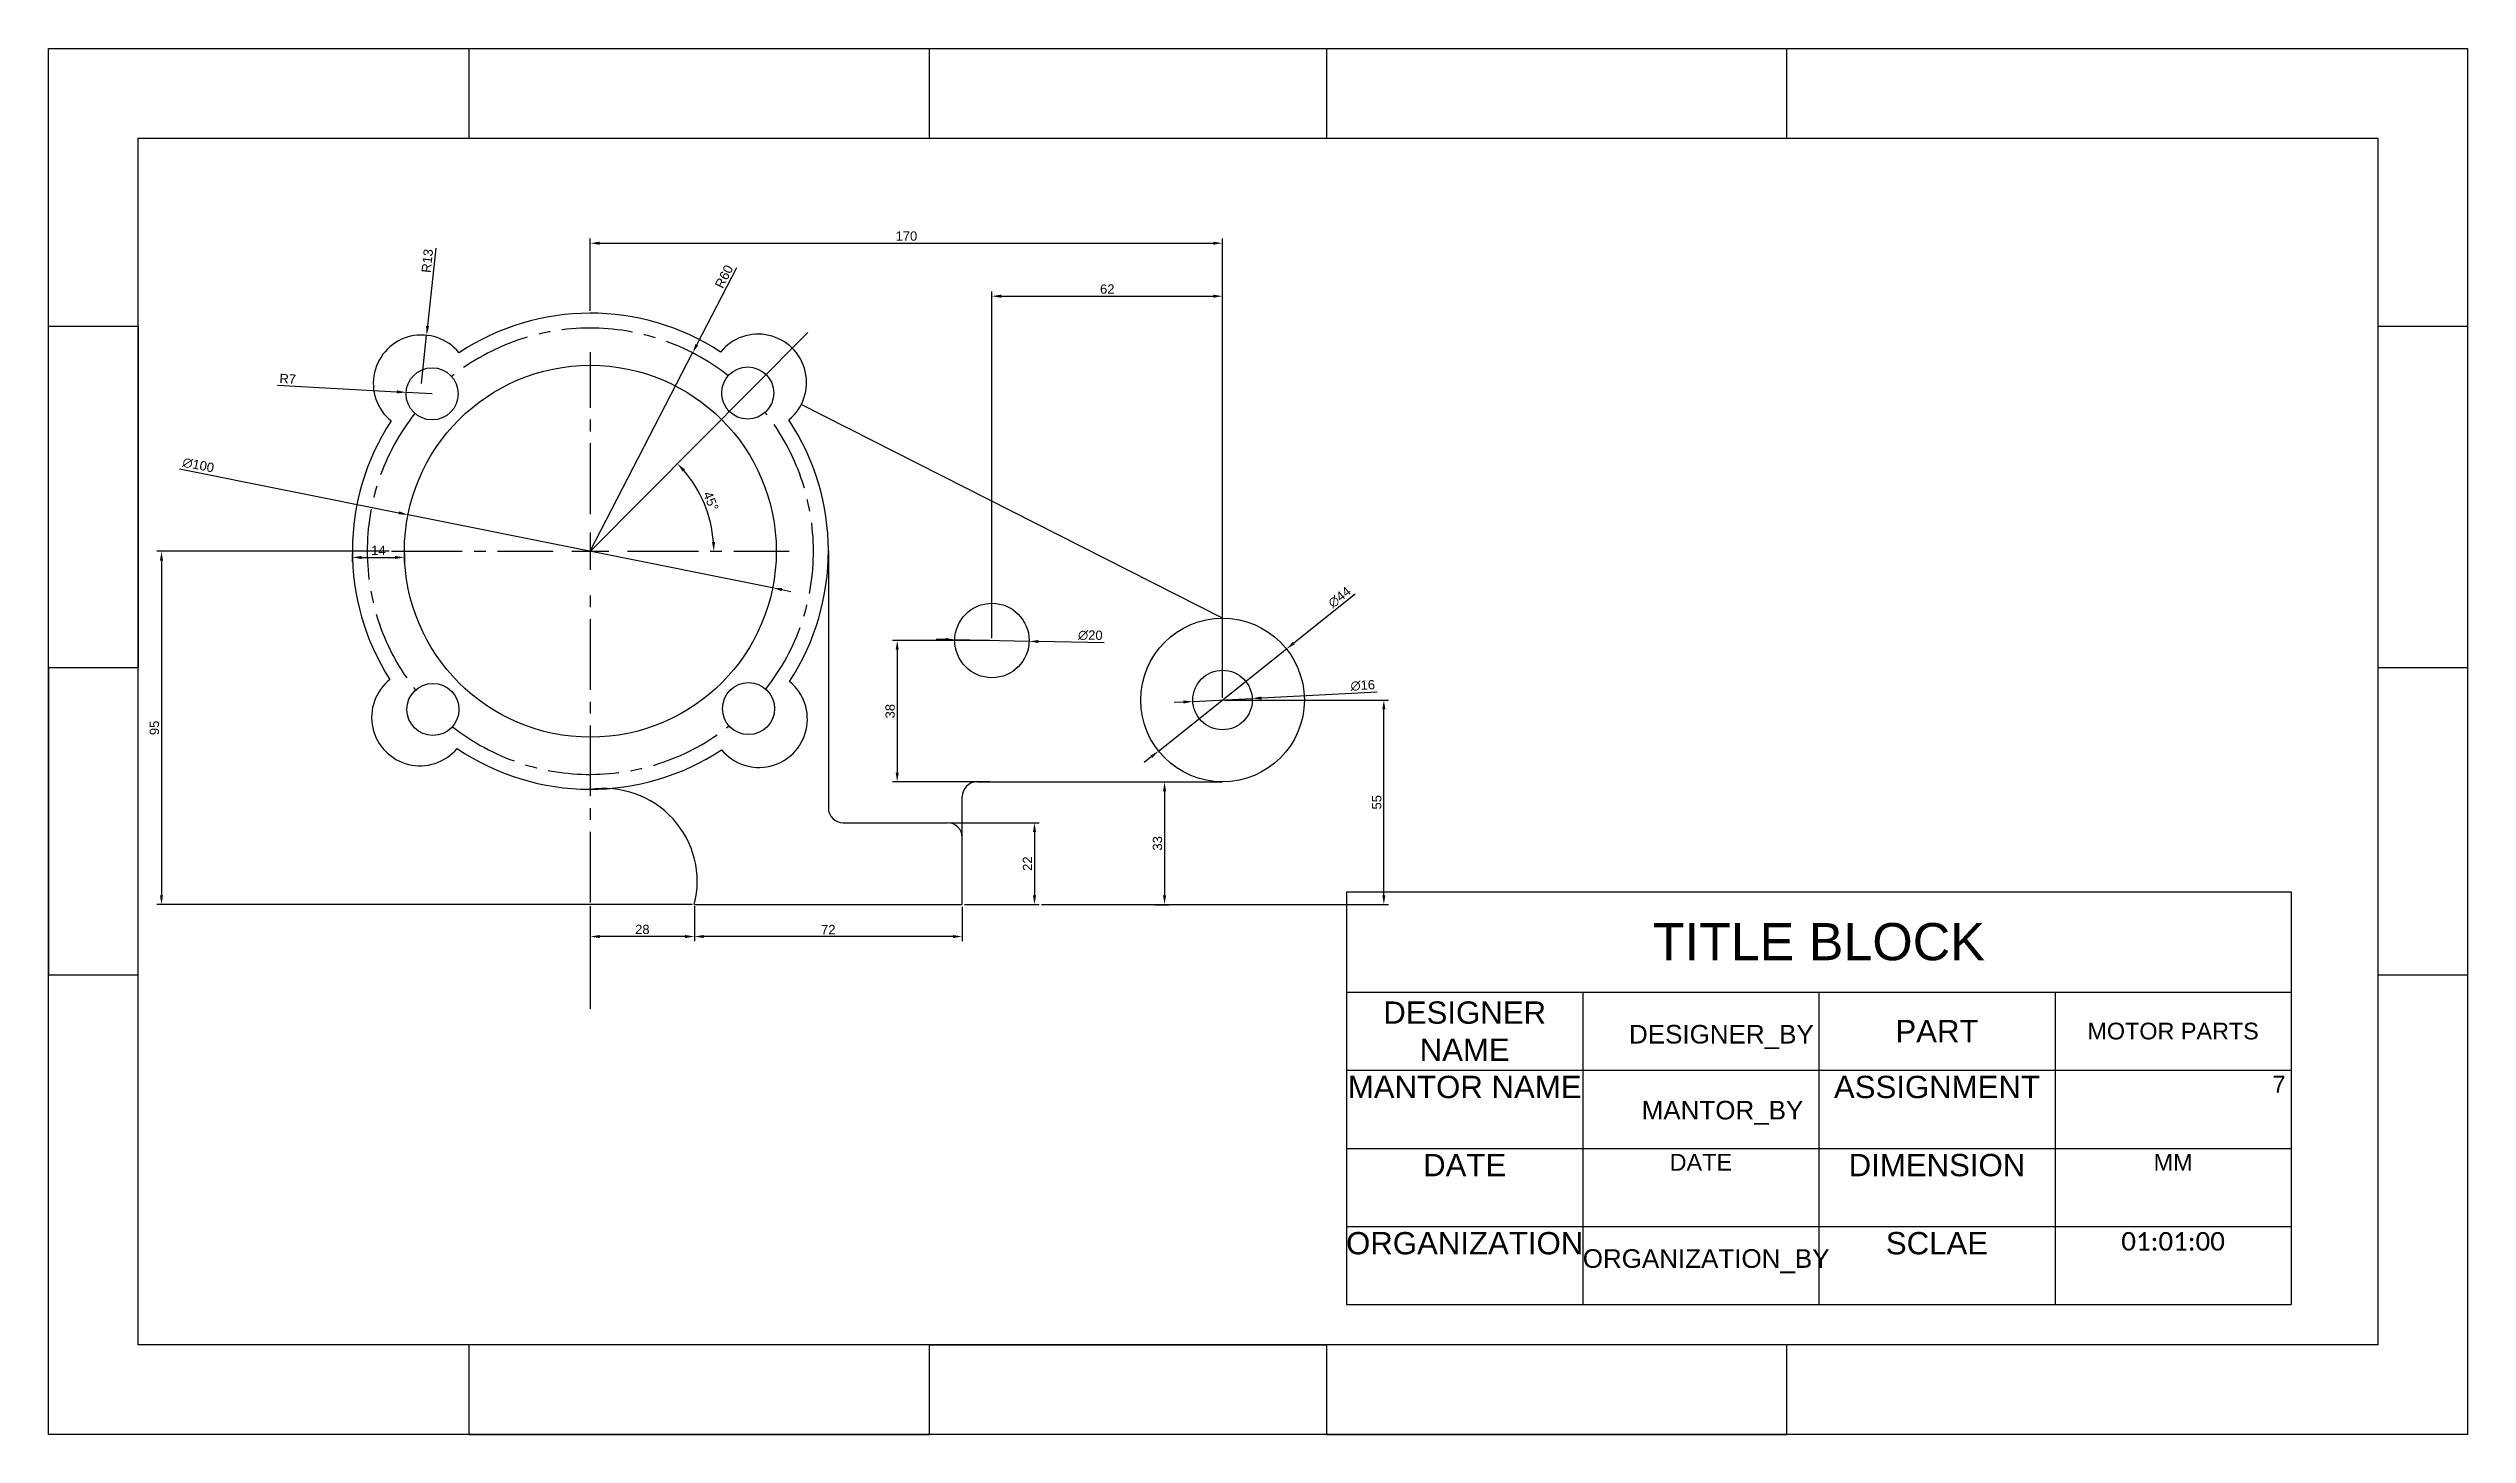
# Model space of a CAD drawing. Header units: millimetres. Extents: x 1865 to 2516, y 1246 to 1618.
import ezdxf

# ---------------------------------------------------------------- set-up
doc = ezdxf.new("R2010")
doc.units = ezdxf.units.MM
doc.linetypes.add('CENTER2', pattern=[28.575, 19.05, -3.175, 3.175, -3.175])
doc.styles.get("Standard").update_dxf_attribs({"font": 'arial.ttf'})
doc.dimstyles.new('ISO-25', dxfattribs={"dimtxt": 2.5, "dimasz": 2.5, "dimexe": 1.25, "dimexo": 0.625, "dimtad": 1, "dimtxsty": 'Standard', "dimcen": 2.5, "dimadec": 0, "dimazin": 0, "dimtfac": 1, "dimtmove": 0, "dimatfit": 3, "dimfxl": 1, "dimarcsym": 0})

# ---------------------------------------------------------------- blocks, each defined once
blk = doc.blocks.new('*U1')
at = {"color": 0, "linetype": 'CENTER2', "transparency": 16777216}
for p, q in [((0, 10), (0, 53.5)), ((-53.5, 0), (-10, 0)), ((10, 0), (53.5, 0)), ((0, -123.03), (0, -10))]:
    blk.add_line(p, q, dxfattribs=at)
at = {"color": 0, "linetype": 'Continuous', "transparency": 16777216}
for p, q in [((-5, 0), (5, 0)), ((0, -5), (0, 5))]:
    blk.add_line(p, q, dxfattribs=at)
blk = doc.blocks.new('*D6')
at = {"color": 0, "lineweight": -2, "transparency": 16777216}
for p, q in [((1957.08, 1483.3), (1894.64, 1483.3)), ((1895.89, 1480.8), (1895.89, 1390.8)), ((2038.58, 1388.3), (1894.64, 1388.3))]:
    blk.add_line(p, q, dxfattribs=at)
at = {"color": 0, "transparency": 16777216}
for points in [[(1895.47, 1480.8), (1896.3, 1480.8), (1895.89, 1483.3)], [(1895.47, 1390.8), (1896.3, 1390.8), (1895.89, 1388.3)]]:
    blk.add_solid(points, dxfattribs=at)
at = {"layer": 'Defpoints', "color": 0, "transparency": 16777216}
for p in [(1957.7, 1483.3), (1895.89, 1388.3), (2039.2, 1388.3)]:
    blk.add_point(p, dxfattribs=at)
at = {"color": 0, "transparency": 16777216, "insert": (1893.99, 1435.8), "char_height": 2.5, "attachment_point": 5, "rotation": 90}
blk.add_mtext('95', dxfattribs=at)
blk = doc.blocks.new('*D7')
at = {"color": 0, "lineweight": -2, "transparency": 16777216}
for p, q in [((2107.83, 1410.3), (2131.89, 1410.3)), ((2130.64, 1407.8), (2130.64, 1390.8)), ((2111.83, 1388.3), (2131.89, 1388.3))]:
    blk.add_line(p, q, dxfattribs=at)
at = {"color": 0, "transparency": 16777216}
for points in [[(2130.22, 1407.8), (2131.06, 1407.8), (2130.64, 1410.3)], [(2130.22, 1390.8), (2131.06, 1390.8), (2130.64, 1388.3)]]:
    blk.add_solid(points, dxfattribs=at)
at = {"layer": 'Defpoints', "color": 0, "transparency": 16777216}
for p in [(2107.2, 1410.3), (2111.2, 1388.3), (2130.64, 1388.3)]:
    blk.add_point(p, dxfattribs=at)
at = {"color": 0, "transparency": 16777216, "insert": (2128.76, 1399.3), "char_height": 2.5, "attachment_point": 5, "rotation": 90}
blk.add_mtext('22', dxfattribs=at)
blk = doc.blocks.new('*D8')
at = {"color": 0, "lineweight": -2, "transparency": 16777216}
for p, q in [((2118.58, 1459.3), (2092.47, 1459.3)), ((2093.72, 1456.8), (2093.72, 1423.8)), ((2118.58, 1421.3), (2092.47, 1421.3))]:
    blk.add_line(p, q, dxfattribs=at)
at = {"color": 0, "transparency": 16777216}
for points in [[(2093.3, 1456.8), (2094.14, 1456.8), (2093.72, 1459.3)], [(2093.3, 1423.8), (2094.14, 1423.8), (2093.72, 1421.3)]]:
    blk.add_solid(points, dxfattribs=at)
at = {"layer": 'Defpoints', "color": 0, "transparency": 16777216}
for p in [(2119.2, 1459.3), (2093.72, 1421.3), (2119.2, 1421.3)]:
    blk.add_point(p, dxfattribs=at)
at = {"color": 0, "transparency": 16777216, "insert": (2091.82, 1440.3), "char_height": 2.5, "attachment_point": 5, "rotation": 90}
blk.add_mtext('38', dxfattribs=at)
blk = doc.blocks.new('*D9')
at = {"color": 0, "lineweight": -2, "transparency": 16777216}
for p, q in [((2011.2, 1547.93), (2011.2, 1567.37)), ((2013.7, 1566.12), (2178.7, 1566.12)), ((2181.2, 1443.93), (2181.2, 1567.37))]:
    blk.add_line(p, q, dxfattribs=at)
at = {"color": 0, "transparency": 16777216}
for points in [[(2013.7, 1566.53), (2013.7, 1565.7), (2011.2, 1566.12)], [(2178.7, 1566.53), (2178.7, 1565.7), (2181.2, 1566.12)]]:
    blk.add_solid(points, dxfattribs=at)
at = {"layer": 'Defpoints', "color": 0, "transparency": 16777216}
for p in [(2181.2, 1566.12), (2011.2, 1547.3), (2181.2, 1443.3)]:
    blk.add_point(p, dxfattribs=at)
at = {"color": 0, "transparency": 16777216, "insert": (2096.2, 1568.02), "char_height": 2.5, "attachment_point": 5}
blk.add_mtext('170', dxfattribs=at)
blk = doc.blocks.new('*D10')
at = {"color": 0, "lineweight": -2, "transparency": 16777216}
blk.add_arc((2011.2, 1483.3), 33.21, 4.314, 40.83396, dxfattribs=at)
at = {"color": 0, "transparency": 16777216}
for points in [[(2036.03, 1504.73), (2036.64, 1505.3), (2034.63, 1506.85)], [(2044.74, 1485.82), (2043.91, 1485.79), (2044.42, 1483.3)]]:
    blk.add_solid(points, dxfattribs=at)
at = {"layer": 'Defpoints', "color": 0, "transparency": 16777216}
for p in [(2069.69, 1542.09), (2043.28, 1491.93), (2011.2, 1483.3), (2021.2, 1483.3), (2064.7, 1483.3)]:
    blk.add_point(p, dxfattribs=at)
at = {"color": 0, "transparency": 16777216, "insert": (2043.62, 1496.78), "char_height": 2.5, "attachment_point": 5, "rotation": 292.57398}
blk.add_mtext('45°', dxfattribs=at)
blk = doc.blocks.new('*D11')
at = {"color": 0, "lineweight": -2, "transparency": 16777216}
for p, q in [((1969.64, 1564.76), (1967.45, 1543.86)), ((1965.83, 1528.44), (1967.19, 1541.37))]:
    blk.add_line(p, q, dxfattribs=at)
at = {"color": 0, "transparency": 16777216}
blk.add_solid([(1967.03, 1543.9), (1967.86, 1543.81), (1967.19, 1541.37)], dxfattribs=at)
at = {"layer": 'Defpoints', "color": 0, "transparency": 16777216}
for p in [(1967.19, 1541.37), (1965.83, 1528.44)]:
    blk.add_point(p, dxfattribs=at)
at = {"color": 0, "transparency": 16777216, "insert": (1967.37, 1561.37), "char_height": 2.5, "attachment_point": 5, "rotation": 84.02381}
blk.add_mtext('R13', dxfattribs=at)
blk = doc.blocks.new('*D12')
at = {"color": 0, "lineweight": -2, "transparency": 16777216}
for p, q in [((1927.1, 1527.93), (1959.18, 1526.15)), ((1968.67, 1525.62), (1961.68, 1526.01))]:
    blk.add_line(p, q, dxfattribs=at)
at = {"color": 0, "transparency": 16777216}
blk.add_solid([(1959.21, 1526.56), (1959.16, 1525.73), (1961.68, 1526.01)], dxfattribs=at)
at = {"layer": 'Defpoints', "color": 0, "transparency": 16777216}
for p in [(1961.68, 1526.01), (1968.67, 1525.62)]:
    blk.add_point(p, dxfattribs=at)
at = {"color": 0, "transparency": 16777216, "insert": (1929.84, 1529.66), "char_height": 2.5, "attachment_point": 5, "rotation": 356.81723}
blk.add_mtext('R7', dxfattribs=at)
blk = doc.blocks.new('*D13')
at = {"color": 0, "lineweight": -2, "transparency": 16777216}
for p, q in [((1900.75, 1505.44), (1959.73, 1493.62)), ((2060.23, 1473.48), (1962.18, 1493.13)), ((2062.68, 1472.98), (2065.13, 1472.49))]:
    blk.add_line(p, q, dxfattribs=at)
at = {"color": 0, "transparency": 16777216}
for points in [[(1959.81, 1494.03), (1959.65, 1493.21), (1962.18, 1493.13)], [(2062.76, 1473.39), (2062.6, 1472.58), (2060.23, 1473.48)]]:
    blk.add_solid(points, dxfattribs=at)
at = {"layer": 'Defpoints', "color": 0, "transparency": 16777216}
for p in [(1962.18, 1493.13), (2060.23, 1473.48)]:
    blk.add_point(p, dxfattribs=at)
at = {"color": 0, "transparency": 16777216, "insert": (1905.79, 1506.45), "char_height": 2.5, "attachment_point": 5, "rotation": 348.66432}
blk.add_mtext('∅100', dxfattribs=at)
blk = doc.blocks.new('*D14')
at = {"color": 0, "lineweight": -2, "transparency": 16777216}
for p, q in [((2106.71, 1459.58), (2104.21, 1459.64)), ((2109.21, 1459.53), (2129.2, 1459.08)), ((2149.39, 1458.63), (2131.7, 1459.02))]:
    blk.add_line(p, q, dxfattribs=at)
at = {"color": 0, "transparency": 16777216}
for points in [[(2106.72, 1460), (2106.7, 1459.16), (2109.21, 1459.53)], [(2131.71, 1459.44), (2131.69, 1458.61), (2129.2, 1459.08)]]:
    blk.add_solid(points, dxfattribs=at)
at = {"layer": 'Defpoints', "color": 0, "transparency": 16777216}
for p in [(2109.21, 1459.53), (2129.2, 1459.08)]:
    blk.add_point(p, dxfattribs=at)
at = {"color": 0, "transparency": 16777216, "insert": (2145.66, 1460.68), "char_height": 2.5, "attachment_point": 5, "rotation": 358.72295}
blk.add_mtext('∅20', dxfattribs=at)
blk = doc.blocks.new('*D15')
at = {"color": 0, "lineweight": -2, "transparency": 16777216}
for p, q in [((2216.86, 1471.74), (2200.36, 1458.58)), ((2164, 1429.59), (2198.4, 1457.02)), ((2162.05, 1428.03), (2160.1, 1426.47))]:
    blk.add_line(p, q, dxfattribs=at)
at = {"color": 0, "transparency": 16777216}
for points in [[(2200.1, 1458.9), (2200.62, 1458.25), (2198.4, 1457.02)], [(2161.79, 1428.35), (2162.31, 1427.7), (2164, 1429.59)]]:
    blk.add_solid(points, dxfattribs=at)
at = {"layer": 'Defpoints', "color": 0, "transparency": 16777216}
for p in [(2198.4, 1457.02), (2164, 1429.59)]:
    blk.add_point(p, dxfattribs=at)
at = {"color": 0, "transparency": 16777216, "insert": (2212.68, 1470.93), "char_height": 2.5, "attachment_point": 5, "rotation": 38.57269}
blk.add_mtext('∅44', dxfattribs=at)
blk = doc.blocks.new('*D16')
at = {"color": 0, "lineweight": -2, "transparency": 16777216}
for p, q in [((2222.79, 1445.45), (2191.69, 1443.84)), ((2170.72, 1442.76), (2168.22, 1442.63)), ((2173.22, 1442.89), (2189.19, 1443.72))]:
    blk.add_line(p, q, dxfattribs=at)
at = {"color": 0, "transparency": 16777216}
for points in [[(2191.67, 1444.26), (2191.71, 1443.43), (2189.19, 1443.72)], [(2170.7, 1443.18), (2170.74, 1442.35), (2173.22, 1442.89)]]:
    blk.add_solid(points, dxfattribs=at)
at = {"layer": 'Defpoints', "color": 0, "transparency": 16777216}
for p in [(2173.22, 1442.89), (2189.19, 1443.72)]:
    blk.add_point(p, dxfattribs=at)
at = {"color": 0, "transparency": 16777216, "insert": (2218.92, 1447.22), "char_height": 2.5, "attachment_point": 5, "rotation": 2.95407}
blk.add_mtext('∅16', dxfattribs=at)
blk = doc.blocks.new('*D17')
at = {"color": 0, "lineweight": -2, "transparency": 16777216}
for p, q in [((2011.2, 1387.84), (2011.2, 1378.46)), ((2039.2, 1387.84), (2039.2, 1378.46)), ((2036.7, 1379.71), (2013.7, 1379.71))]:
    blk.add_line(p, q, dxfattribs=at)
at = {"color": 0, "transparency": 16777216}
for points in [[(2013.7, 1380.12), (2013.7, 1379.29), (2011.2, 1379.71)], [(2036.7, 1380.12), (2036.7, 1379.29), (2039.2, 1379.71)]]:
    blk.add_solid(points, dxfattribs=at)
at = {"layer": 'Defpoints', "color": 0, "transparency": 16777216}
for p in [(2011.2, 1388.46), (2039.2, 1388.46), (2011.2, 1379.71)]:
    blk.add_point(p, dxfattribs=at)
at = {"color": 0, "transparency": 16777216, "insert": (2025.2, 1381.61), "char_height": 2.5, "attachment_point": 5}
blk.add_mtext('28', dxfattribs=at)
blk = doc.blocks.new('*D19')
at = {"color": 0, "lineweight": -2, "transparency": 16777216}
for p, q in [((2039.2, 1387.68), (2039.2, 1378.46)), ((2111.2, 1387.68), (2111.2, 1378.46)), ((2108.7, 1379.71), (2041.7, 1379.71))]:
    blk.add_line(p, q, dxfattribs=at)
at = {"color": 0, "transparency": 16777216}
for points in [[(2041.7, 1380.12), (2041.7, 1379.29), (2039.2, 1379.71)], [(2108.7, 1380.12), (2108.7, 1379.29), (2111.2, 1379.71)]]:
    blk.add_solid(points, dxfattribs=at)
at = {"layer": 'Defpoints', "color": 0, "transparency": 16777216}
for p in [(2039.2, 1388.3), (2111.2, 1388.3), (2039.2, 1379.71)]:
    blk.add_point(p, dxfattribs=at)
at = {"color": 0, "transparency": 16777216, "insert": (2075.2, 1381.59), "char_height": 2.5, "attachment_point": 5}
blk.add_mtext('72', dxfattribs=at)
blk = doc.blocks.new('*D20')
at = {"color": 0, "lineweight": -2, "transparency": 16777216}
for p, q in [((2119.2, 1459.93), (2119.2, 1553.12)), ((2121.7, 1551.87), (2178.71, 1551.87)), ((2181.21, 1516.3), (2181.21, 1553.12))]:
    blk.add_line(p, q, dxfattribs=at)
at = {"color": 0, "transparency": 16777216}
for points in [[(2121.7, 1552.29), (2121.7, 1551.45), (2119.2, 1551.87)], [(2178.71, 1552.29), (2178.71, 1551.45), (2181.21, 1551.87)]]:
    blk.add_solid(points, dxfattribs=at)
at = {"layer": 'Defpoints', "color": 0, "transparency": 16777216}
for p in [(2181.21, 1551.87), (2181.21, 1515.67), (2119.2, 1459.3)]:
    blk.add_point(p, dxfattribs=at)
at = {"color": 0, "transparency": 16777216, "insert": (2150.21, 1553.77), "char_height": 2.5, "attachment_point": 5}
blk.add_mtext('62', dxfattribs=at)
blk = doc.blocks.new('*D22')
at = {"color": 0, "lineweight": -2, "transparency": 16777216}
for p, q in [((2181.83, 1443.3), (2225.84, 1443.3)), ((2224.59, 1390.8), (2224.59, 1440.8)), ((2132.52, 1388.3), (2225.84, 1388.3))]:
    blk.add_line(p, q, dxfattribs=at)
at = {"color": 0, "transparency": 16777216}
for points in [[(2224.17, 1440.8), (2225, 1440.8), (2224.59, 1443.3)], [(2224.17, 1390.8), (2225, 1390.8), (2224.59, 1388.3)]]:
    blk.add_solid(points, dxfattribs=at)
at = {"layer": 'Defpoints', "color": 0, "transparency": 16777216}
for p in [(2181.2, 1443.3), (2224.59, 1443.3), (2131.89, 1388.3)]:
    blk.add_point(p, dxfattribs=at)
at = {"color": 0, "transparency": 16777216, "insert": (2222.69, 1415.8), "char_height": 2.5, "attachment_point": 5, "rotation": 90}
blk.add_mtext('55', dxfattribs=at)
blk = doc.blocks.new('*D23')
at = {"color": 0, "lineweight": -2, "transparency": 16777216}
for p, q in [((2163, 1421.26), (2166.87, 1421.26)), ((2165.62, 1418.76), (2165.62, 1390.76)), ((2163, 1388.26), (2166.87, 1388.26))]:
    blk.add_line(p, q, dxfattribs=at)
at = {"color": 0, "transparency": 16777216}
for points in [[(2165.2, 1418.76), (2166.03, 1418.76), (2165.62, 1421.26)], [(2165.2, 1390.76), (2166.03, 1390.76), (2165.62, 1388.26)]]:
    blk.add_solid(points, dxfattribs=at)
at = {"layer": 'Defpoints', "color": 0, "transparency": 16777216}
for p in [(2162.37, 1421.26), (2162.37, 1388.26), (2165.62, 1388.26)]:
    blk.add_point(p, dxfattribs=at)
at = {"color": 0, "transparency": 16777216, "insert": (2163.72, 1404.76), "char_height": 2.5, "attachment_point": 5, "rotation": 90}
blk.add_mtext('33', dxfattribs=at)
blk = doc.blocks.new('*D24')
at = {"color": 0, "lineweight": -2, "transparency": 16777216}
for p, q in [((2050.5, 1559.47), (2039.86, 1538.85)), ((2011.2, 1483.3), (2038.71, 1536.63))]:
    blk.add_line(p, q, dxfattribs=at)
at = {"color": 0, "transparency": 16777216}
blk.add_solid([(2039.49, 1539.04), (2040.23, 1538.66), (2038.71, 1536.63)], dxfattribs=at)
at = {"layer": 'Defpoints', "color": 0, "transparency": 16777216}
for p in [(2038.71, 1536.63), (2011.2, 1483.3)]:
    blk.add_point(p, dxfattribs=at)
at = {"color": 0, "transparency": 16777216, "insert": (2047.16, 1557.14), "char_height": 2.5, "attachment_point": 5, "rotation": 62.71144}
blk.add_mtext('R60', dxfattribs=at)
blk = doc.blocks.new('*D25')
at = {"color": 0, "lineweight": -2, "transparency": 16777216}
for p, q in [((1947.2, 1482.68), (1947.2, 1480.38)), ((1949.7, 1481.63), (1958.71, 1481.63)), ((1961.21, 1482.68), (1961.21, 1480.38))]:
    blk.add_line(p, q, dxfattribs=at)
at = {"color": 0, "transparency": 16777216}
for points in [[(1949.7, 1482.05), (1949.7, 1481.22), (1947.2, 1481.63)], [(1958.71, 1482.05), (1958.71, 1481.22), (1961.21, 1481.63)]]:
    blk.add_solid(points, dxfattribs=at)
at = {"layer": 'Defpoints', "color": 0, "transparency": 16777216}
for p in [(1947.2, 1483.3), (1961.21, 1483.3), (1961.21, 1481.63)]:
    blk.add_point(p, dxfattribs=at)
at = {"color": 0, "transparency": 16777216, "insert": (1954.21, 1483.51), "char_height": 2.5, "attachment_point": 5}
blk.add_mtext('14', dxfattribs=at)
blk = doc.blocks.new('*T27')
at = {"color": 0, "linetype": 'ByBlock', "lineweight": -2, "transparency": 16777216}
for p, q in [((0, 0), (254, 0)), ((0, 0), (0, -111)), ((254, 0), (254, -111)), ((0, -27), (254, -27)), ((63.5, -27), (63.5, -111)), ((127, -27), (127, -111)), ((190.5, -27), (190.5, -111)), ((0, -48), (254, -48)), ((0, -69), (254, -69)), ((0, -90), (254, -90)), ((0, -111), (254, -111))]:
    blk.add_line(p, q, dxfattribs=at)
at = {"color": 0, "transparency": 16777216}
for s, insert, char_height, width, attachment_point in [('TITLE BLOCK', (127, -13.5), 10, 251, 5), ('DESIGNER NAME', (31.75, -37.5), 6, 60.5, 5), ('PART', (158.75, -37.5), 6, 60.5, 5), ('MOTOR PARTS', (222.25, -37.5), 4.5, 60.5, 5), ('MANTOR NAME', (31.75, -49.5), 6, 60.5, 2), ('ASSIGNMENT', (158.75, -49.5), 6, 60.5, 2), ('7', (252.5, -49.5), 4.5, 60.5, 3), ('DATE', (31.75, -70.5), 6, 60.5, 2), ('DATE', (95.25, -70.5), 4.5, 60.5, 2), ('DIMENSION', (158.75, -70.5), 6, 60.5, 2), ('MM', (222.25, -70.5), 4.5, 60.5, 2), ('ORGANIZATION', (31.75, -91.5), 6, 60.5, 2), ('SCLAE', (158.75, -91.5), 6, 60.5, 2), ('{\\fCalibri|b0|i0|c0|p34;\\C256;01:01:00', (222.25, -91.5), 5, 60.5, 2)]:
    blk.add_mtext(s, dxfattribs=dict(at, insert=insert, char_height=char_height, width=width, attachment_point=attachment_point))

msp = doc.modelspace()

# ---------------------------------------------------------------- linework, layer by layer
for p, q in [((1978.543, 1618.499), (1978.543, 1594.369)), ((2102.399, 1594.369), (2102.399, 1618.499)), ((2102.399, 1618.499), (2209.119, 1618.499)), ((2209.119, 1618.499), (2209.119, 1594.369)), ((2332.975, 1594.369), (2332.975, 1618.499)), ((1978.543, 1594.369), (2102.399, 1594.369)), ((2209.119, 1594.369), (2332.975, 1594.369)), ((1865.472, 1543.782), (1889.601, 1543.782)), ((1889.601, 1543.782), (1889.601, 1451.942)), ((2011.205, 1483.303), (2069.691, 1542.092)), ((2491.885, 1543.782), (2516.015, 1543.782)), ((2516.015, 1543.782), (2516.015, 1451.942)), ((2181.205, 1465.303), (2067.935, 1522.791)), ((2075.205, 1483.303), (2075.205, 1414.303)), ((1889.601, 1451.942), (1865.472, 1451.942)), ((1865.472, 1451.942), (1865.472, 1369.442)), ((2516.015, 1451.942), (2491.885, 1451.942)), ((2491.885, 1451.942), (2491.885, 1369.442)), ((2115.205, 1421.303), (2181.205, 1421.303)), ((2111.205, 1388.303), (2111.205, 1417.303)), ((2079.205, 1410.303), (2107.205, 1410.303)), ((2111.205, 1388.303), (2111.205, 1406.303)), ((2039.164, 1388.303), (2039.205, 1388.303)), ((2039.205, 1388.303), (2111.205, 1388.303)), ((1865.472, 1369.442), (1889.601, 1369.442)), ((2491.885, 1369.442), (2516.015, 1369.442)), ((1978.543, 1269.923), (1978.543, 1245.794)), ((2102.399, 1245.794), (2102.399, 1269.923)), ((2102.399, 1269.923), (2209.119, 1269.923)), ((2209.119, 1269.923), (2209.119, 1245.794)), ((2332.975, 1245.794), (2332.975, 1269.923)), ((1978.543, 1245.794), (2102.399, 1245.794)), ((2209.119, 1245.794), (2332.975, 1245.794))]:
    msp.add_line(p, q)
for points in [[(1865.472, 1618.499), (2516.015, 1618.499), (2516.015, 1245.794), (1865.472, 1245.794)], [(1889.601, 1594.369), (2491.885, 1594.369), (2491.885, 1269.923), (1889.601, 1269.923)]]:
    msp.add_lwpolyline(points, close=True)
for centre, radius in [((2011.205, 1483.303), 50), ((1968.669, 1525.62), 7), ((2053.521, 1525.839), 7), ((2119.205, 1459.303), 10), ((2181.205, 1443.303), 22), ((2181.205, 1443.303), 8), ((1968.888, 1440.767), 7), ((1968.888, 1440.767), 7), ((2053.74, 1440.986), 7)]:
    msp.add_circle(centre, radius)
at = {"linetype": 'CENTER2'}
for start, end in [(51.836264, 128.45965), (141.836259, 218.459655), (321.836259, 38.459655), (231.836264, 308.45965)]:
    msp.add_arc((2011.205, 1483.303), 60, start, end, dxfattribs=at)
for centre, radius, start, end in [((2011.205, 1483.303), 64, 56.806266, 123.489653), ((1965.833, 1528.441), 13, 39.318806, 230.977112), ((2056.342, 1528.674), 13, 309.318806, 140.977112), ((2011.205, 1483.303), 64, 146.806266, 212.633627), ((2011.205, 1483.303), 64, 326.806266, 33.489653), ((1965.394, 1438.611), 13, 128.46278, 320.121087), ((2056.576, 1438.165), 13, 219.318806, 50.977112), ((2011.205, 1483.303), 64, 235.95024, 303.489653), ((2014.947, 1394.508), 25, 345.627481, 98.906485), ((2115.205, 1417.303), 4, 90, 180), ((2079.205, 1414.303), 4, 180, 270), ((2107.205, 1406.303), 4, 0, 90), ((2014.947, 1394.508), 25, 261.093515, 261.391171)]:
    msp.add_arc(centre, radius, start, end)

# ---------------------------------------------------------------- block references
msp.add_blockref('*U1', (2011.205, 1483.303), dxfattribs=at)
msp.add_blockref('*T27', (2214.571, 1391.761))

# ---------------------------------------------------------------- texts
for tag, p in [('DESIGNER_BY', (2290.514, 1350.943)), ('MANTOR_BY', (2293.919, 1330.53)), ('ORGANIZATION_BY', (2278.071, 1290.633))]:
    msp.add_attdef(tag, p, '', height=5)

# ---------------------------------------------------------------- dimensions: what is measured, and where the dimension line sits
dim = msp.add_linear_dim(base=(2181.205, 1566.116), p1=(2011.205, 1547.303), p2=(2181.205, 1443.303), dimstyle='ISO-25')
dim.commit()
dim.dimension.update_dxf_attribs({"geometry": '*D9', "text_midpoint": (2096.205, 1566.116), "dimtype": 160})
for center, mpoint, picture, middle in [((1965.833, 1528.441), (1967.186, 1541.37), '*D11', (1969.259, 1561.172)), ((2011.205, 1483.303), (2038.713, 1536.625), '*D24', (2048.845, 1556.266)), ((1968.669, 1525.62), (1961.68, 1526.008), '*D12', (1929.739, 1527.784))]:
    dim = msp.add_radius_dim(center=center, mpoint=mpoint, dimstyle='ISO-25')
    dim.commit()
    dim.dimension.update_dxf_attribs({"geometry": picture, "text_midpoint": middle, "dimtype": 164})
for base, p1, p2, picture, middle in [((2181.206, 1551.869), (2119.205, 1459.303), (2181.206, 1515.674), '*D20', (2150.205, 1553.77)), ((1961.208, 1481.633), (1947.204, 1483.304), (1961.208, 1483.304), '*D25', (1954.206, 1483.513)), ((2011.205, 1379.707), (2039.205, 1388.462), (2011.205, 1388.462), '*D17', (2025.205, 1381.609)), ((2039.205, 1379.707), (2111.205, 1388.303), (2039.205, 1388.303), '*D19', (2075.205, 1381.587))]:
    dim = msp.add_linear_dim(base=base, p1=p1, p2=p2, dimstyle='ISO-25')
    dim.commit()
    dim.dimension.update_dxf_attribs({"geometry": picture, "text_midpoint": middle})
dim = msp.add_angular_dim_2l(base=(2043.277, 1491.926), line1=((2021.205, 1483.303), (2064.705, 1483.303)), line2=((2011.205, 1483.303), (2069.691, 1542.092)), dimstyle='ISO-25')
dim.commit()
dim.dimension.update_dxf_attribs({"geometry": '*D10', "text_midpoint": (2043.622, 1496.78)})
for p1, p2, picture, middle in [((2060.229, 1473.475), (1962.18, 1493.131), '*D13', (1905.403, 1504.513)), ((2164.005, 1429.586), (2198.405, 1457.02), '*D15', (2213.914, 1469.389)), ((2109.207, 1459.526), (2129.202, 1459.08), '*D14', (2145.619, 1458.714)), ((2173.215, 1442.891), (2189.194, 1443.715), '*D16', (2219.024, 1445.255))]:
    dim = msp.add_diameter_dim_2p(p1=p1, p2=p2, dimstyle='ISO-25')
    dim.commit()
    dim.dimension.update_dxf_attribs({"geometry": picture, "text_midpoint": middle, "dimtype": 163})
for base, p1, p2, picture, middle in [((1895.888, 1388.303), (1957.705, 1483.303), (2039.205, 1388.303), '*D6', (1893.987, 1435.803)), ((2093.72, 1421.303), (2119.205, 1459.303), (2119.205, 1421.303), '*D8', (2091.818, 1440.303)), ((2224.586, 1443.303), (2131.891, 1388.303), (2181.205, 1443.303), '*D22', (2222.689, 1415.803)), ((2165.618, 1388.257), (2162.375, 1421.261), (2162.375, 1388.257), '*D23', (2163.715, 1404.759)), ((2130.641, 1388.303), (2107.205, 1410.303), (2111.205, 1388.303), '*D7', (2128.761, 1399.303))]:
    dim = msp.add_linear_dim(base=base, p1=p1, p2=p2, angle=90, dimstyle='ISO-25')
    dim.commit()
    dim.dimension.update_dxf_attribs({"geometry": picture, "text_midpoint": middle})

doc.saveas('drawing.dxf')
